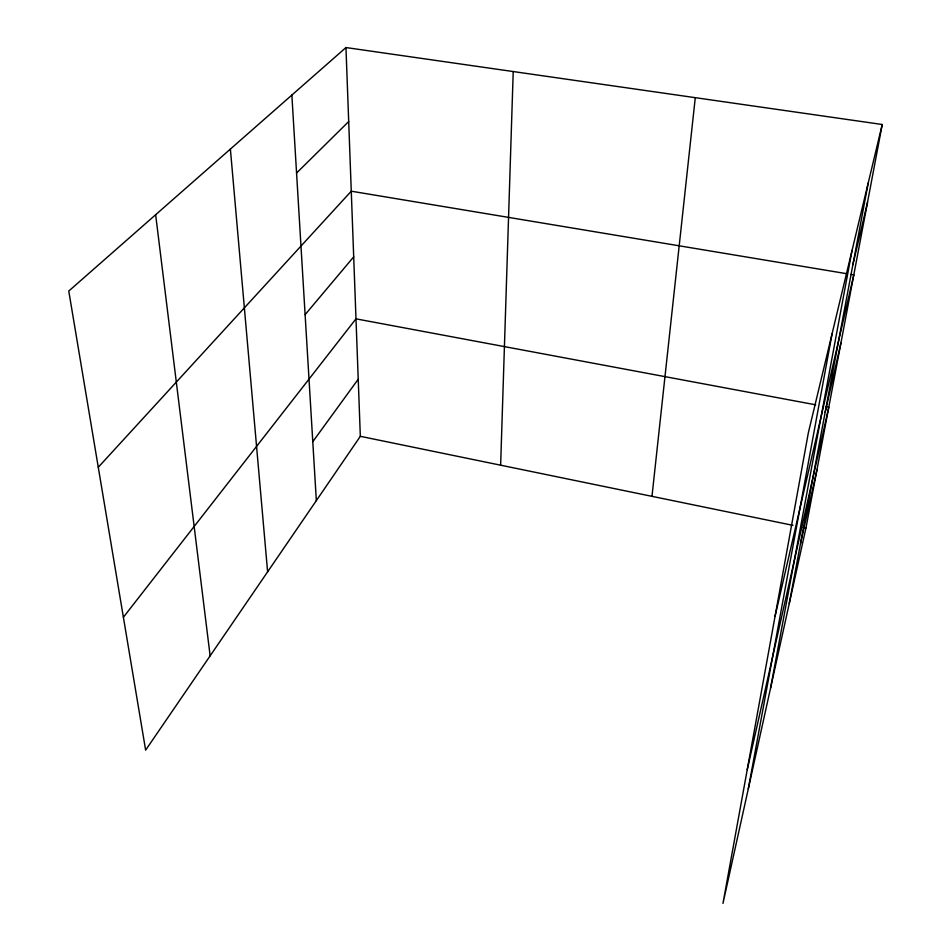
<?xml version="1.0" encoding="UTF-8"?>
<svg xmlns="http://www.w3.org/2000/svg" width="951" height="951" viewBox="0 0 951 951"><rect width="100%" height="100%" fill="white"/><g stroke="black" fill="none" stroke-linecap="round" stroke-linejoin="round"><path stroke-width="1.43" d="M500.63 465.194L513.219 71.551M651.982 496.339L695.276 97.668M748.294 788.866L832.089 333.718M770.572 688.06L852.072 250.363M789.247 603.576L868.227 182.961M882.231 124.498L808.386 432.61L722.962 903.45L805.949 528.019L882.231 124.498L345.962 47.55L68.769 291.054L145.634 750.125L360.334 436.319L345.962 47.55M800.576 543.259L817.028 469.449M747.236 769.656L828.785 407.266L825.872 406.719M825.159 412.33L840.91 343.121M775.077 616.212L853.808 274.887L850.907 274.399M852.845 264.853L867.55 202.159M312.784 441.68L358.218 379.223M123.38 617.258L355.983 318.847L815.685 404.817M305.116 314.638L353.701 256.853M98.274 467.262L351.264 191.199L846.556 273.674M296.569 173.034L348.696 121.55M360.334 436.319L792.968 525.356M803.072 527.425L805.949 528.019M155.643 214.736L210.135 655.845M230.38 149.081L267.611 571.836M291.862 95.064L316.338 500.618"/></g></svg>
